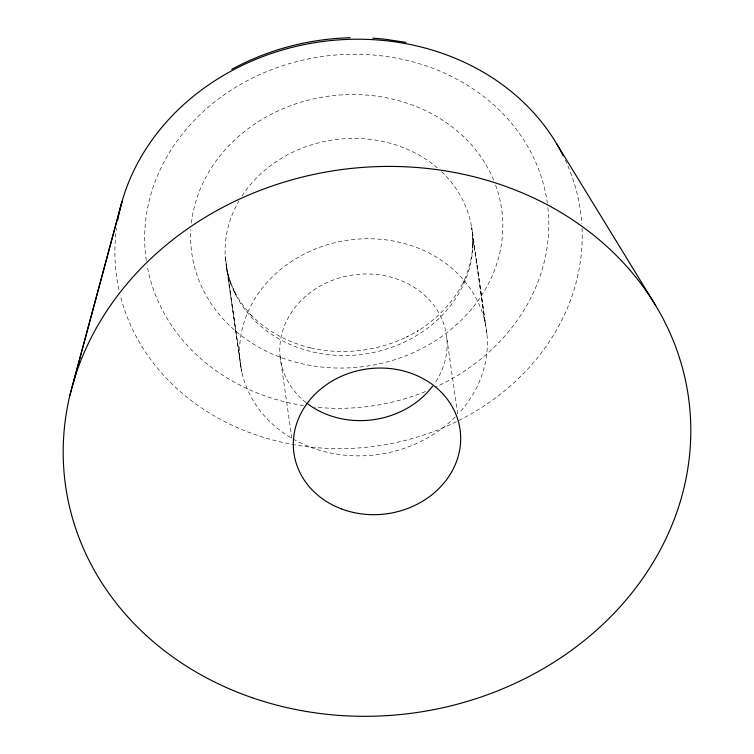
<?xml version="1.0" encoding="UTF-8"?>
<svg xmlns="http://www.w3.org/2000/svg" width="754" height="754" viewBox="0 0 754 754"><rect width="100%" height="100%" fill="white"/><g stroke="black" fill="none" stroke-linecap="round" stroke-linejoin="round"><path stroke-width="0.57" stroke-dasharray="3.77 2.83" d="M486.943 334.135L471.693 227.661L485.227 323.08L472.767 237.595L472.777 247.623L473.022 240.988C472.73 255.502 469.214 269.819 463.06 282.938L464.219 280.563C453.974 301.666 437.103 319.131 417.16 331.317L418.395 330.648L406.481 337.161L407.452 336.623C377.132 351.364 341.788 355.37 308.98 347.585L310.28 347.867C287.51 342.278 266.068 330.752 249.8 313.749L251.563 315.681L244.39 307.264L238.217 298.254L233.109 288.716L235.691 294.776L229.112 278.744L231.544 285.577L226.266 268.443L228.396 276.058L226.285 266.275L241.666 371.524L225.21 256.341L239.951 360.469M446.839 338.414L457.725 413.889M280.045 356.19L292.1 439.799M565.208 159.942A234.221 204.061 -8.2 0 1 581.786 223.759M582.031 228.236A234.221 204.061 -8.2 0 1 377.811 445.878A234.221 204.061 -8.2 0 1 120.197 295.059M118.925 289.602A234.221 204.061 -8.2 0 1 116.474 228.17M455.293 416.981A124.222 108.218 -8.2 0 1 246.087 386.142A124.222 108.218 -8.2 0 1 385.784 239.829A124.222 108.218 -8.2 0 1 459.063 413.041M306.049 402.579A83.892 73.081 -8.2 0 1 298.838 302.948A83.892 73.081 -8.2 0 1 412.174 286.077A83.892 73.081 -8.2 0 1 434.596 383.437M547.894 207.614A202.572 176.483 -8.2 0 1 435.548 387.16M425.454 391.543A202.572 176.483 -8.2 0 1 314.522 407.047M303.626 405.614A202.572 176.483 -8.2 0 1 147.03 265.172M146.295 260.648A202.572 176.483 -8.2 0 1 321.675 56.597A202.572 176.483 -8.2 0 1 547.319 203.071M441.608 171.733A124.222 108.218 -8.2 0 1 441.995 315.474A124.222 108.218 -8.2 0 1 279.084 338.932A124.222 108.218 -8.2 0 1 238.905 200.922M241.949 195.965A124.222 108.218 -8.2 0 1 437.292 167.84M495.623 185.164A156.483 136.333 -8.2 0 1 366.416 366.19A156.483 136.333 -8.2 0 1 190.837 229.518M191.403 223.005A156.483 136.333 -8.2 0 1 327.651 96.305A156.483 136.333 -8.2 0 1 493.653 180.093"/><path stroke-width="1.13" d="M73.402 382.221L122.063 201.422L69.868 395.473M231.723 69.349C267.981 49.594 308.98 38.822 350.233 37.738M372.749 38.143L383.937 39.076L406.01 42.375M556.461 143.486L655.273 304.861M117.681 220.328A234.221 204.061 -8.2 0 1 319.291 41.979A234.221 204.061 -8.2 0 1 563.238 155.861M432.542 386.274A83.892 73.081 -8.2 0 1 306.859 403.211M252.194 697.714A314.588 274.07 -8.2 0 0 688.751 399.29A314.588 274.07 -8.2 0 0 190.055 227.086A314.588 274.07 -8.2 0 0 252.194 697.714M341.27 508.837A83.892 73.081 -8.2 0 0 460.402 432.476A83.892 73.081 -8.2 0 0 329.328 382.778A83.892 73.081 -8.2 0 0 341.27 508.837"/></g></svg>
